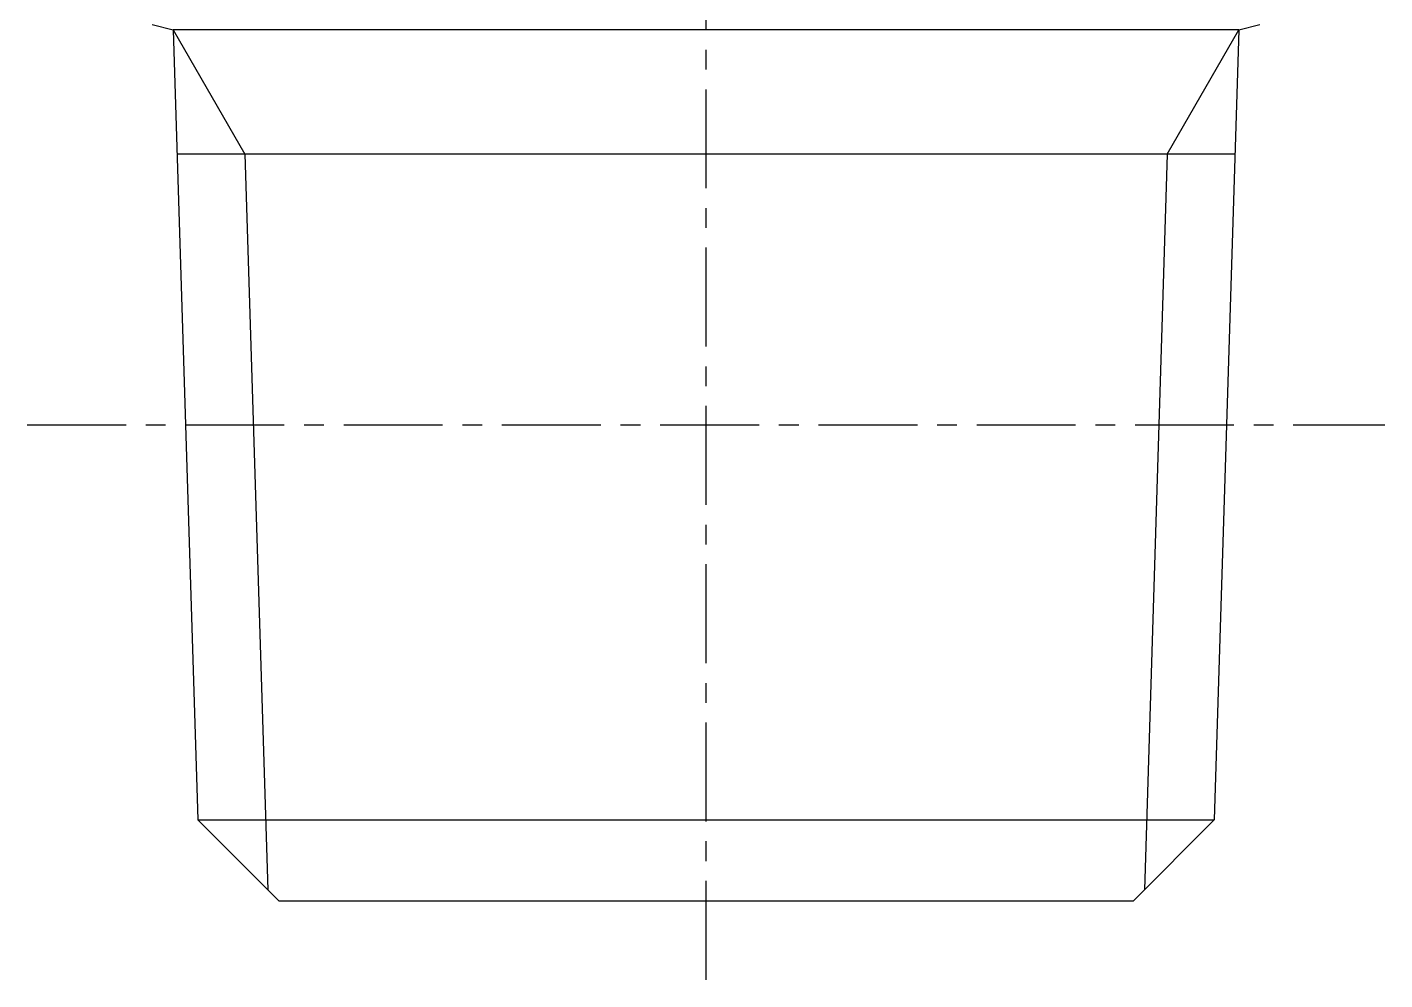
# Model space of a CAD drawing. Extents: x -10 to 100, y -19 to 72.
# Drawn here: x 83.18 to 100.34, y -2.43 to 9.6 of the extents above; entities that cross this region are included whole.
import ezdxf

# ---------------------------------------------------------------- set-up
doc = ezdxf.new("R2010")
doc.units = 0
doc.linetypes.add('CENTER', pattern=[2, 1.25, -0.25, 0.25, -0.25])
doc.layers.get('0').update_dxf_attribs({"linetype": 'CONTINUOUS'})
doc.layers.add('CENTER', color=1, linetype='CENTER')

msp = doc.modelspace()

# ---------------------------------------------------------------- linework, layer by layer
at = {"color": 7, "linetype": 'CONTINUOUS'}
for p, q in [((84.758, 9.636), (85.023, 9.565)), ((98.492, 9.565), (98.758, 9.636)), ((98.492, 9.565), (85.023, 9.565)), ((85.023, 9.565), (85.335, -0.412)), ((98.492, 9.565), (98.18, -0.412)), ((98.443, 7.998), (85.072, 7.998)), ((85.335, -0.412), (98.18, -0.412)), ((86.358, -1.435), (85.335, -0.412)), ((97.158, -1.435), (98.18, -0.412)), ((86.358, -1.435), (97.158, -1.435))]:
    msp.add_line(p, q, dxfattribs=at)
at = {"color": 3, "linetype": 'CONTINUOUS'}
for p, q in [((85.023, 9.565), (85.928, 7.998)), ((97.587, 7.998), (98.492, 9.565)), ((85.928, 7.998), (86.219, -1.296)), ((97.587, 7.998), (97.297, -1.296))]:
    msp.add_line(p, q, dxfattribs=at)
at = {"layer": 'CENTER', "color": 1, "linetype": 'CENTER'}
for p, q in [((91.758, -2.435), (91.758, 35.065)), ((83.179, 4.575), (100.336, 4.575))]:
    msp.add_line(p, q, dxfattribs=at)

doc.saveas('drawing.dxf')
